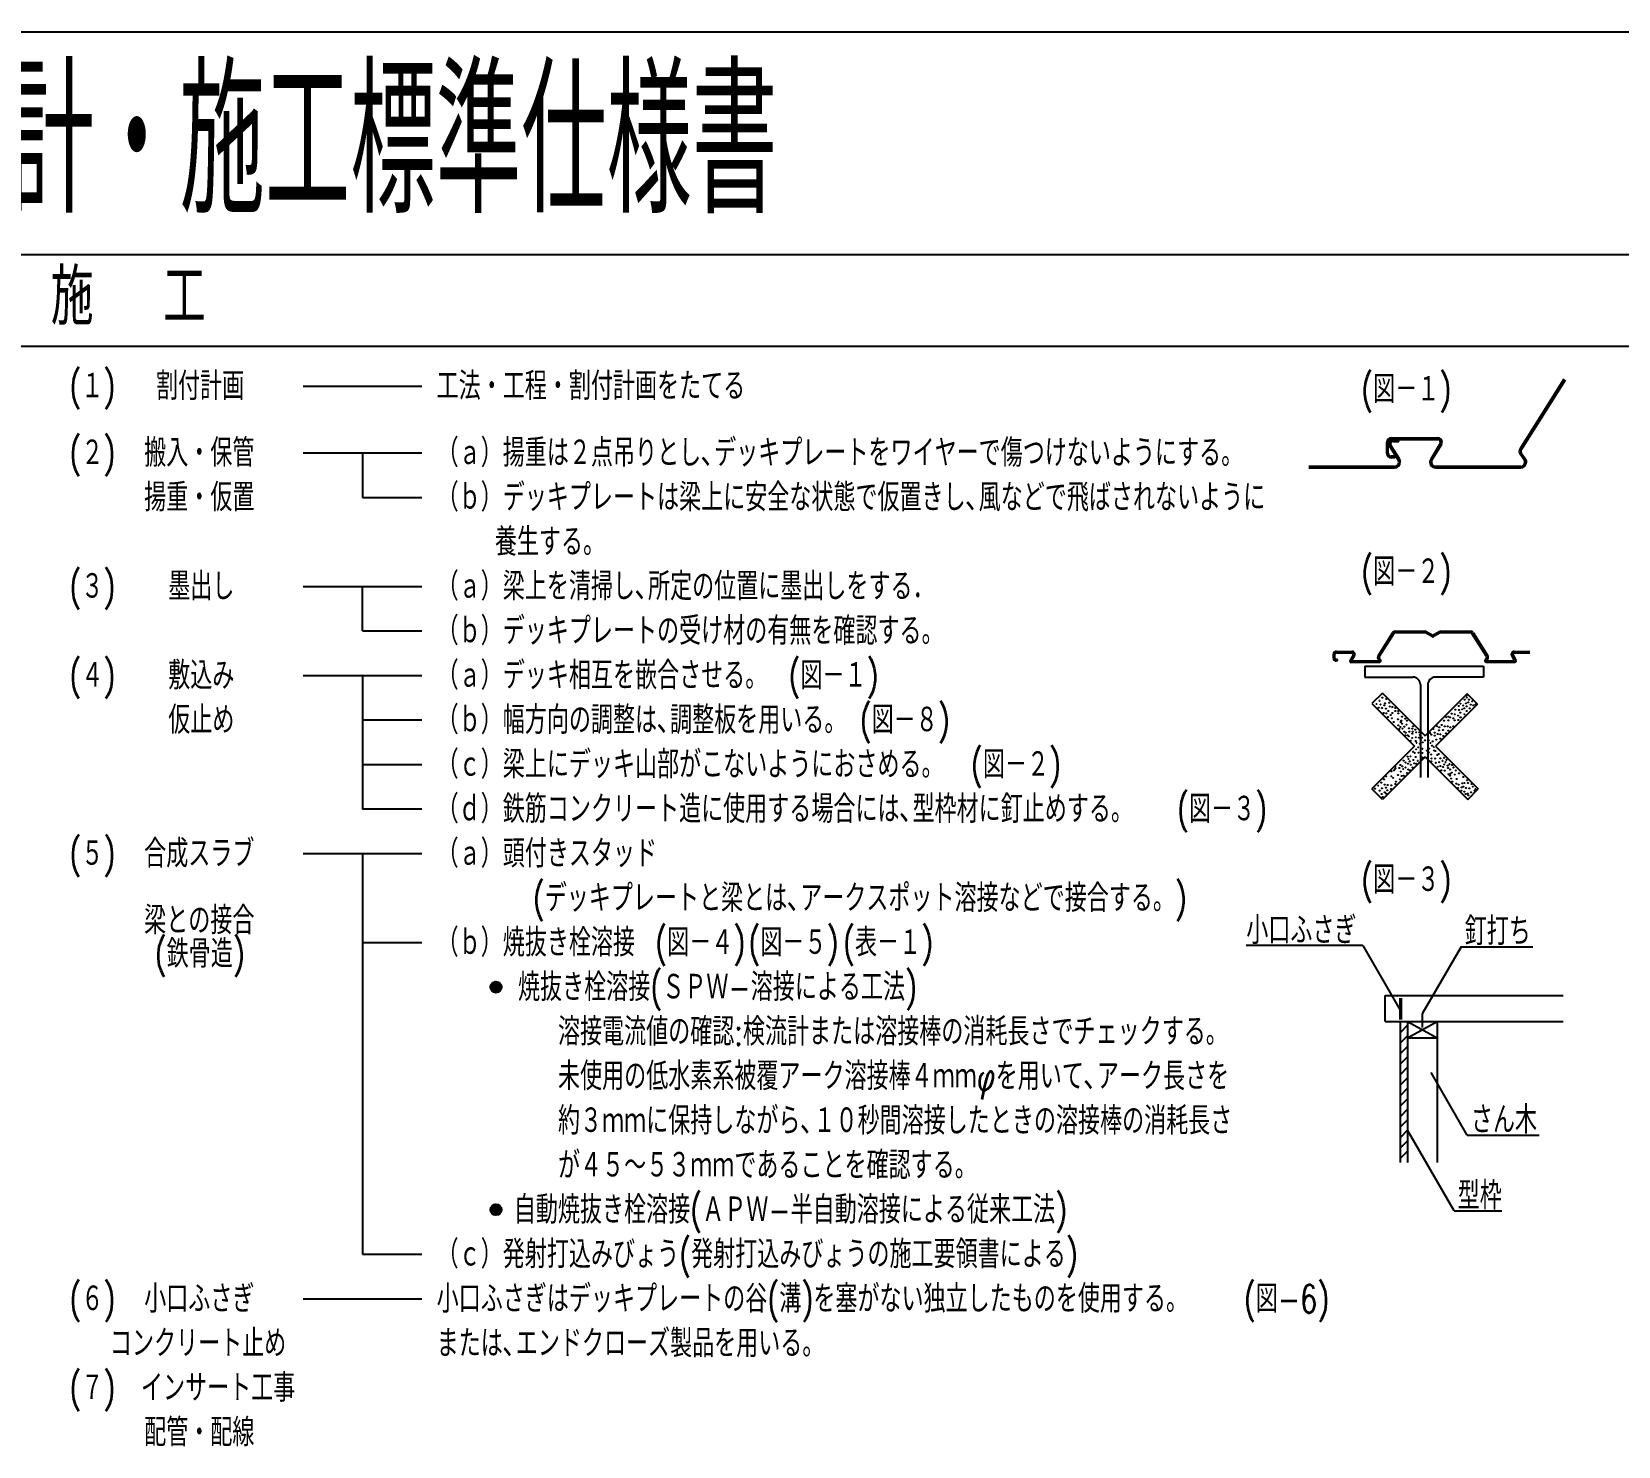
# Model space of a CAD drawing. Extents: x 4 to 588, y 3 to 416.
# Drawn here: x 151.1 to 293.6, y 288.7 to 415.8 of the extents above; entities that cross this region are included whole.
import ezdxf

# ---------------------------------------------------------------- set-up
doc = ezdxf.new("R2010")
doc.units = 0
doc.header["$LTSCALE"] = 0.5
doc.header["$MEASUREMENT"] = 0
doc.layers.add('M2-2-0', color=7, linetype='Continuous')
doc.styles.get("Standard").update_dxf_attribs({"font": 'txt', "width": 0.8, "height": 50, "bigfont": 'EXTFONT'})
doc.styles.add('STYLE1', font='')
doc.styles.get('STYLE1').set_extended_font_data('MS Gothic')

msp = doc.modelspace()

# ---------------------------------------------------------------- linework, layer by layer
at = {"layer": 'M2-2-0', "color": 7, "linetype": 'Continuous'}
for p, q in [((3.51, 415.82), (587.51, 415.82)), ((3.51, 395.82), (587.51, 395.82)), ((149.51, 387.58), (588.02, 387.58)), ((175.49, 383.99), (186.16, 383.99)), ((288.74, 384.6), (284.8, 378.33)), ((288.86, 384.53), (284.92, 378.25)), ((273.23, 379.34), (277.42, 379.34)), ((273.23, 379.2), (277.42, 379.2)), ((273.43, 379.14), (273.93, 379.14)), ((273.93, 379.01), (273.93, 379.14)), ((175.49, 377.99), (186.16, 377.99)), ((180.82, 377.99), (180.82, 373.99)), ((272.85, 377.93), (272.85, 378.95)), ((272.98, 377.93), (272.98, 378.95)), ((273.87, 377.37), (273.11, 378.55)), ((273.98, 377.44), (273.22, 378.63)), ((273.55, 377.68), (273.23, 377.68)), ((273.43, 379.01), (273.93, 379.01)), ((273.55, 377.54), (273.55, 377.68)), ((277.64, 378.82), (276.79, 377.43)), ((277.75, 378.75), (276.9, 377.36)), ((284.82, 377.9), (285.18, 377.38)), ((284.92, 377.97), (285.29, 377.46)), ((265.84, 376.78), (273.54, 376.78)), ((265.84, 376.64), (273.54, 376.64)), ((273.55, 377.54), (273.23, 377.54)), ((277.23, 376.78), (284.87, 376.78)), ((277.23, 376.64), (284.87, 376.64)), ((180.82, 373.99), (186.16, 373.99)), ((175.49, 365.99), (186.16, 365.99)), ((180.82, 361.99), (180.82, 365.99)), ((180.82, 361.99), (186.16, 361.99)), ((272.06, 359.75), (273.37, 361.84)), ((273.48, 361.77), (272.17, 359.68)), ((273.59, 361.97), (276.26, 361.97)), ((276.26, 361.83), (273.59, 361.83)), ((276.93, 361.49), (276.32, 361.82)), ((276.39, 361.94), (276.97, 361.62)), ((277, 361.62), (277.59, 361.94)), ((277.65, 361.82), (277.05, 361.49)), ((277.71, 361.97), (280.38, 361.97)), ((280.38, 361.83), (277.71, 361.83)), ((281.8, 359.68), (280.49, 361.77)), ((280.6, 361.84), (281.92, 359.75)), ((268.05, 359.55), (268.05, 359.89)), ((268.18, 359.55), (268.18, 359.89)), ((268.31, 360.15), (269.71, 360.15)), ((268.31, 360.02), (269.71, 360.02)), ((268.42, 359.42), (268.31, 359.42)), ((268.42, 359.29), (268.31, 359.29)), ((268.42, 359.29), (268.42, 359.42)), ((269.82, 359.83), (269.54, 359.36)), ((269.65, 359.17), (272.19, 359.17)), ((269.69, 359.35), (269.93, 359.76)), ((269.71, 359.3), (272.12, 359.3)), ((272.14, 359.35), (272.07, 359.46)), ((272.17, 359.54), (272.3, 359.37)), ((281.8, 359.54), (281.68, 359.37)), ((281.78, 359.17), (284.33, 359.17)), ((281.91, 359.46), (281.83, 359.35)), ((281.86, 359.3), (284.26, 359.3)), ((284.29, 359.35), (284.06, 359.77)), ((284.18, 359.83), (284.44, 359.36)), ((284.29, 360.15), (285.69, 360.15)), ((284.29, 360.02), (285.69, 360.02)), ((175.49, 357.99), (186.16, 357.99)), ((180.82, 357.99), (180.82, 345.99)), ((270.86, 358.83), (270.86, 357.83)), ((270.86, 358.83), (281.53, 358.83)), ((270.86, 357.83), (275.19, 357.83)), ((281.53, 357.83), (277.19, 357.83)), ((281.53, 358.83), (281.53, 357.83)), ((272.45, 356.4), (271.51, 355.46)), ((272.45, 356.4), (276.28, 352.57)), ((275.86, 357.17), (275.86, 348.83)), ((280.06, 356.35), (276.28, 352.57)), ((276.53, 357.17), (276.53, 348.83)), ((281, 355.4), (280.06, 356.35)), ((271.51, 355.46), (275.34, 351.63)), ((281, 355.4), (277.22, 351.63)), ((180.82, 353.99), (186.16, 353.99)), ((275.34, 351.63), (271.51, 347.8)), ((276.28, 350.69), (272.45, 346.86)), ((276.28, 350.69), (280.11, 346.86)), ((277.22, 351.63), (281.05, 347.8)), ((180.82, 349.99), (186.16, 349.99)), ((272.45, 346.86), (271.51, 347.8)), ((280.11, 346.86), (281.05, 347.8)), ((186.16, 345.99), (180.82, 345.99)), ((175.49, 341.99), (186.16, 341.99)), ((180.82, 341.99), (180.82, 305.99)), ((180.82, 333.99), (186.16, 333.99)), ((270.68, 333.72), (260.22, 333.72)), ((270.68, 333.72), (274.03, 327.93)), ((279.51, 333.62), (276.03, 327.59)), ((279.51, 333.62), (285.96, 333.62)), ((192.84, 330.49), (192.32, 329.97)), ((192.75, 330.49), (192.32, 330.07)), ((192.32, 330.02), (192.84, 329.5)), ((192.32, 329.92), (192.75, 329.5)), ((192.93, 330.48), (192.33, 329.88)), ((192.33, 330.11), (192.93, 329.51)), ((193, 330.46), (192.35, 329.81)), ((192.35, 330.18), (193, 329.53)), ((192.61, 330.45), (192.36, 330.2)), ((192.36, 329.79), (192.61, 329.54)), ((193.06, 330.43), (192.38, 329.75)), ((192.38, 330.24), (193.06, 329.56)), ((193.12, 330.39), (192.42, 329.69)), ((192.42, 330.3), (193.12, 329.6)), ((193.17, 330.35), (192.46, 329.64)), ((192.46, 330.35), (193.17, 329.64)), ((192.51, 330.39), (193.21, 329.69)), ((193.21, 330.3), (192.51, 329.6)), ((192.57, 330.43), (193.25, 329.75)), ((193.25, 330.24), (192.57, 329.56)), ((192.63, 330.46), (193.28, 329.81)), ((193.28, 330.18), (192.63, 329.53)), ((192.71, 330.48), (193.3, 329.88)), ((193.3, 330.11), (192.71, 329.51)), ((192.79, 330.49), (193.32, 329.97)), ((193.32, 330.02), (192.79, 329.5)), ((192.89, 330.49), (193.31, 330.07)), ((193.31, 329.92), (192.89, 329.5)), ((193.02, 330.45), (193.27, 330.2)), ((193.27, 329.79), (193.02, 329.54)), ((272.69, 326.9), (272.69, 329.23)), ((272.69, 329.23), (288.69, 329.23)), ((274.03, 327.09), (274.03, 329)), ((274.16, 327.09), (274.16, 329)), ((272.69, 326.9), (288.69, 326.9)), ((274.03, 326.9), (274.03, 314.23)), ((274.09, 326.9), (274.03, 326.83)), ((274.69, 326.56), (274.03, 325.89)), ((274.69, 325.43), (277.36, 326.9)), ((274.69, 326.9), (277.36, 325.43)), ((274.69, 326.9), (274.69, 314.23)), ((276.03, 327.59), (276.03, 326.35)), ((277.36, 326.9), (277.36, 314.23)), ((274.69, 325.61), (274.03, 324.95)), ((274.69, 325.43), (277.36, 325.43)), ((274.69, 324.67), (274.03, 324.01)), ((274.69, 323.73), (274.03, 323.06)), ((274.69, 322.79), (274.03, 322.12)), ((280.07, 316.69), (276.82, 322.33)), ((274.69, 321.84), (274.03, 321.18)), ((274.69, 320.9), (274.03, 320.23)), ((274.69, 319.96), (274.03, 319.29)), ((274.69, 319.02), (274.03, 318.35)), ((274.69, 318.07), (274.03, 317.41)), ((274.69, 317.13), (274.03, 316.46)), ((278.88, 309.88), (274.69, 317.13)), ((280.07, 316.69), (286.52, 316.69)), ((274.69, 316.19), (274.03, 315.52)), ((274.69, 315.24), (274.03, 314.58)), ((274.69, 314.3), (274.63, 314.23)), ((192.84, 310.49), (192.32, 309.97)), ((192.75, 310.49), (192.32, 310.07)), ((192.32, 310.02), (192.84, 309.5)), ((192.32, 309.92), (192.75, 309.5)), ((192.93, 310.48), (192.33, 309.88)), ((192.33, 310.11), (192.93, 309.51)), ((193, 310.46), (192.35, 309.81)), ((192.35, 310.18), (193, 309.53)), ((192.61, 310.45), (192.36, 310.2)), ((192.36, 309.79), (192.61, 309.54)), ((193.06, 310.43), (192.38, 309.75)), ((192.38, 310.24), (193.06, 309.56)), ((193.12, 310.39), (192.42, 309.69)), ((192.42, 310.3), (193.12, 309.6)), ((193.17, 310.35), (192.46, 309.64)), ((192.46, 310.35), (193.17, 309.64)), ((192.51, 310.39), (193.21, 309.69)), ((193.21, 310.3), (192.51, 309.6)), ((192.57, 310.43), (193.25, 309.75)), ((193.25, 310.24), (192.57, 309.56)), ((192.63, 310.46), (193.28, 309.81)), ((193.28, 310.18), (192.63, 309.53)), ((192.71, 310.48), (193.3, 309.88)), ((193.3, 310.11), (192.71, 309.51)), ((192.79, 310.49), (193.32, 309.97)), ((193.32, 310.02), (192.79, 309.5)), ((192.89, 310.49), (193.31, 310.07)), ((193.31, 309.92), (192.89, 309.5)), ((193.02, 310.45), (193.27, 310.2)), ((193.27, 309.79), (193.02, 309.54)), ((278.88, 309.88), (283.17, 309.88)), ((180.82, 305.99), (186.16, 305.99)), ((175.49, 301.99), (186.16, 301.99))]:
    msp.add_line(p, q, dxfattribs=at)
for centre, radius in [((271.92, 355.43), 0.0167), ((272.11, 355.09), 0.0167), ((272.2, 355.71), 0.0167), ((272.28, 355.38), 0.0167), ((272.4, 355.07), 0.0167), ((272.43, 356), 0.0167), ((272.61, 355.3), 0.0167), ((272.69, 355.48), 0.0167), ((272.76, 355.01), 0.0167), ((272.81, 355.87), 0.0167), ((273.07, 355.53), 0.0167), ((273.12, 355.2), 0.0167), ((273.35, 355.15), 0.0167), ((273.6, 355.06), 0.0167), ((279, 354.92), 0.0167), ((279.31, 355.25), 0.0167), ((279.32, 354.88), 0.0167), ((279.46, 355.46), 0.0167), ((279.61, 354.95), 0.0167), ((279.71, 355.29), 0.0167), ((279.81, 355.04), 0.0167), ((279.83, 355.81), 0.0167), ((279.95, 355.48), 0.0167), ((280, 356.17), 0.0167), ((280.02, 355.21), 0.0167), ((280.03, 356), 0.0167), ((280.16, 355.57), 0.0167), ((280.22, 355.81), 0.0167), ((280.28, 355.04), 0.0167), ((280.38, 355.37), 0.0167), ((280.51, 355.67), 0.0167), ((280.62, 355.31), 0.0167), ((280.81, 355.38), 0.0167), ((272.55, 354.61), 0.0167), ((272.79, 354.58), 0.0167), ((272.97, 354.8), 0.0167), ((272.96, 354.26), 0.0167), ((273.2, 354.43), 0.0167), ((273.3, 354.15), 0.0167), ((273.35, 354.61), 0.0167), ((273.46, 353.8), 0.0167), ((273.61, 354.8), 0.0167), ((273.84, 354.05), 0.0167), ((273.87, 354.8), 0.0167), ((273.87, 353.51), 0.0167), ((273.89, 354.58), 0.0167), ((274.1, 353.8), 0.0167), ((274.15, 353.94), 0.0167), ((274.2, 354.28), 0.0167), ((274.2, 353.66), 0.0167), ((274.51, 354.1), 0.0167), ((274.61, 353.56), 0.0167), ((274.66, 353.92), 0.0167), ((277.37, 353.43), 0.0167), ((277.77, 353.53), 0.0167), ((277.97, 353.92), 0.0167), ((278.19, 354.24), 0.0167), ((278.32, 353.43), 0.0167), ((278.36, 354.3), 0.0167), ((278.36, 353.96), 0.0167), ((278.53, 354.22), 0.0167), ((278.67, 354.56), 0.0167), ((278.82, 354.13), 0.0167), ((278.95, 354.51), 0.0167), ((278.95, 353.96), 0.0167), ((279.25, 354.39), 0.0167), ((279.28, 353.99), 0.0167), ((279.45, 354.64), 0.0167), ((279.45, 354.23), 0.0167), ((279.47, 354.23), 0.0167), ((279.81, 354.51), 0.0167), ((280.02, 354.8), 0.0167), ((273.96, 353.19), 0.0167), ((274.07, 353.35), 0.0167), ((274.25, 353.2), 0.0167), ((274.4, 352.95), 0.0167), ((274.41, 353.4), 0.0167), ((274.5, 352.61), 0.0167), ((274.53, 352.85), 0.0167), ((274.71, 352.61), 0.0167), ((274.82, 352.51), 0.0167), ((274.84, 353.23), 0.0167), ((274.86, 352.95), 0.0167), ((275, 352.13), 0.0167), ((275.12, 352.36), 0.0167), ((275.14, 353.21), 0.0167), ((275.14, 352.75), 0.0167), ((275.17, 352.93), 0.0167), ((275.2, 353.41), 0.0167), ((275.4, 353.13), 0.0167), ((275.43, 352.1), 0.0167), ((275.45, 352.44), 0.0167), ((275.48, 352.88), 0.0167), ((275.74, 352.41), 0.0167), ((275.75, 352.87), 0.0167), ((275.81, 352.64), 0.0167), ((275.89, 352.18), 0.0167), ((276.02, 352.41), 0.0167), ((276.28, 352.15), 0.0167), ((276.56, 352.49), 0.0167), ((276.61, 352.16), 0.0167), ((276.73, 352.83), 0.0167), ((276.84, 352.66), 0.0167), ((276.97, 352.07), 0.0167), ((277.04, 353.19), 0.0167), ((277.14, 352.57), 0.0167), ((277.15, 352.86), 0.0167), ((277.3, 352.21), 0.0167), ((277.42, 352.73), 0.0167), ((277.52, 353.07), 0.0167), ((277.57, 353.33), 0.0167), ((277.64, 352.3), 0.0167), ((277.66, 352.71), 0.0167), ((277.9, 353.1), 0.0167), ((277.91, 352.54), 0.0167), ((278.05, 353.41), 0.0167), ((278.15, 352.8), 0.0167), ((278.38, 353.02), 0.0167), ((278.54, 353.32), 0.0167), ((278.82, 353.41), 0.0167), ((274.71, 350.69), 0.0167), ((274.97, 350.73), 0.0167), ((275.2, 351.13), 0.0167), ((275.36, 351.02), 0.0167), ((275.43, 350.67), 0.0167), ((275.48, 351.36), 0.0167), ((275.51, 351.94), 0.0167), ((275.66, 351.53), 0.0167), ((275.69, 351.05), 0.0167), ((275.81, 351.85), 0.0167), ((276.01, 350.62), 0.0167), ((276.05, 351.4), 0.0167), ((276.05, 351.02), 0.0167), ((276.07, 351.97), 0.0167), ((276.19, 350.59), 0.0167), ((276.45, 351.23), 0.0167), ((276.5, 350.64), 0.0167), ((276.54, 350.94), 0.0167), ((276.61, 351.09), 0.0167), ((276.64, 351.42), 0.0167), ((276.77, 351.92), 0.0167), ((276.84, 350.89), 0.0167), ((276.91, 351.69), 0.0167), ((277.07, 351.57), 0.0167), ((277.1, 351.25), 0.0167), ((277.22, 351.21), 0.0167), ((277.38, 350.85), 0.0167), ((277.49, 350.94), 0.0167), ((277.99, 350.59), 0.0167), ((273.25, 349.38), 0.0167), ((273.5, 349.46), 0.0167), ((273.61, 349.78), 0.0167), ((273.61, 349.61), 0.0167), ((273.96, 349.68), 0.0167), ((274.05, 349.94), 0.0167), ((274.1, 349.36), 0.0167), ((274.24, 349.82), 0.0167), ((274.31, 349.58), 0.0167), ((274.35, 350.33), 0.0167), ((274.53, 349.72), 0.0167), ((274.53, 350.17), 0.0167), ((274.65, 349.24), 0.0167), ((274.75, 350.07), 0.0167), ((274.76, 349.54), 0.0167), ((274.79, 350.49), 0.0167), ((274.9, 350.28), 0.0167), ((274.92, 349.46), 0.0167), ((275, 349.96), 0.0167), ((275.16, 349.72), 0.0167), ((275.23, 350.4), 0.0167), ((275.3, 350.09), 0.0167), ((275.47, 350.06), 0.0167), ((275.64, 350.32), 0.0167), ((276.85, 350.28), 0.0167), ((276.87, 350.53), 0.0167), ((277.18, 350.53), 0.0167), ((277.24, 350.14), 0.0167), ((277.43, 349.8), 0.0167), ((277.54, 350.2), 0.0167), ((277.64, 349.86), 0.0167), ((277.65, 350.55), 0.0167), ((277.74, 349.46), 0.0167), ((277.85, 350.32), 0.0167), ((277.9, 349.76), 0.0167), ((278, 349.99), 0.0167), ((278.03, 349.43), 0.0167), ((278.13, 350.2), 0.0167), ((278.2, 350.41), 0.0167), ((278.31, 349.89), 0.0167), ((278.33, 349.68), 0.0167), ((278.46, 350.02), 0.0167), ((278.53, 349.54), 0.0167), ((278.56, 349.17), 0.0167), ((278.67, 349.27), 0.0167), ((278.7, 349.94), 0.0167), ((278.83, 349.72), 0.0167), ((279.05, 349.45), 0.0167), ((279.33, 349.19), 0.0167), ((271.79, 347.82), 0.0167), ((272.07, 348.09), 0.0167), ((272.35, 348.35), 0.0167), ((272.42, 347.85), 0.0167), ((272.58, 348.66), 0.0167), ((272.66, 348.17), 0.0167), ((272.76, 348.93), 0.0167), ((272.77, 347.9), 0.0167), ((272.92, 348.14), 0.0167), ((273.21, 347.78), 0.0167), ((273.25, 348.94), 0.0167), ((273.25, 348.12), 0.0167), ((273.4, 348.79), 0.0167), ((273.6, 348.24), 0.0167), ((273.68, 348.46), 0.0167), ((273.86, 349.05), 0.0167), ((274.01, 348.67), 0.0167), ((274.18, 348.96), 0.0167), ((274.35, 348.98), 0.0167), ((278.38, 349.12), 0.0167), ((278.51, 348.99), 0.0167), ((278.62, 348.73), 0.0167), ((278.74, 348.46), 0.0167), ((278.95, 349.09), 0.0167), ((279.1, 348.27), 0.0167), ((279.13, 348.68), 0.0167), ((279.23, 347.89), 0.0167), ((279.31, 348.19), 0.0167), ((279.57, 347.94), 0.0167), ((279.62, 348.3), 0.0167), ((279.72, 348.86), 0.0167), ((279.72, 347.99), 0.0167), ((279.82, 348.32), 0.0167), ((279.95, 347.89), 0.0167), ((280.05, 348.58), 0.0167), ((280.13, 348.32), 0.0167), ((280.26, 347.86), 0.0167), ((280.47, 348.25), 0.0167), ((280.57, 348.01), 0.0167), ((280.81, 347.8), 0.0167), ((272.2, 347.65), 0.0167), ((272.38, 347.35), 0.0167), ((272.46, 347.06), 0.0167), ((272.64, 347.5), 0.0167), ((272.8, 347.37), 0.0167), ((272.89, 347.68), 0.0167), ((279.53, 347.65), 0.0167), ((279.8, 347.55), 0.0167), ((279.92, 347.34), 0.0167), ((280.1, 347.37), 0.0167), ((280.16, 347.22), 0.0167), ((280.41, 347.5), 0.0167), ((280.72, 347.63), 0.0167), ((192.82, 329.99), 0.5), ((192.82, 309.99), 0.5)]:
    msp.add_circle(centre, radius, dxfattribs=at)
for centre, radius, start, end in [((273.23, 378.95), 0.384, 90, 180), ((273.23, 378.95), 0.251, 90, 180), ((273.43, 378.76), 0.384, 90, 212.6131), ((277.42, 378.95), 0.384, 0, 90), ((277.42, 378.95), 0.251, 0, 90), ((273.23, 377.93), 0.384, 180, 270), ((273.23, 377.93), 0.251, 180, 270), ((273.43, 378.76), 0.251, 90, 212.6131), ((277.42, 378.95), 0.251, 328.6621, 360), ((277.42, 378.95), 0.384, 328.6621, 360), ((285.13, 378.12), 0.384, 147.8618, 215.6916), ((285.13, 378.12), 0.251, 147.8618, 215.6916), ((273.54, 377.16), 0.384, 270, 360), ((273.54, 377.16), 0.517, 270, 360), ((273.54, 377.16), 0.384, 0, 32.6131), ((273.54, 377.16), 0.517, 0, 32.6131), ((277.23, 377.16), 0.517, 148.6621, 270), ((277.23, 377.16), 0.384, 148.6621, 270), ((284.87, 377.16), 0.384, 270, 360), ((284.87, 377.16), 0.517, 270, 360), ((284.87, 377.16), 0.384, 0, 35.6916), ((284.87, 377.16), 0.517, 0, 35.6916), ((273.59, 361.7), 0.261, 90, 147.8618), ((273.59, 361.7), 0.128, 90, 147.8618), ((276.26, 361.7), 0.261, 61.6992, 90), ((276.26, 361.7), 0.128, 61.6992, 90), ((276.99, 361.6), 0.128, 241.6992, 298.3008), ((276.99, 361.65), 0.0333, 241.6992, 298.3008), ((277.71, 361.7), 0.261, 90, 118.3008), ((277.71, 361.7), 0.128, 90, 118.3008), ((280.38, 361.7), 0.261, 32.1382, 90), ((280.38, 361.7), 0.128, 32.1382, 90), ((268.31, 359.89), 0.261, 90, 180), ((268.31, 359.55), 0.261, 180, 270), ((268.31, 359.89), 0.128, 90, 180), ((268.31, 359.55), 0.128, 180, 270), ((269.65, 359.29), 0.128, 148.6621, 270), ((269.71, 359.33), 0.0333, 148.6621, 270), ((269.71, 359.89), 0.261, 328.6621, 90), ((269.71, 359.89), 0.128, 0, 90), ((269.71, 359.89), 0.128, 328.6621, 360), ((272.28, 359.61), 0.261, 147.8618, 215.6916), ((272.12, 359.33), 0.0333, 270, 35.6916), ((272.28, 359.61), 0.128, 147.8618, 215.6916), ((272.19, 359.29), 0.128, 270, 360), ((272.19, 359.29), 0.128, 0, 35.6916), ((281.78, 359.29), 0.128, 144.3084, 180), ((281.78, 359.29), 0.128, 180, 270), ((281.7, 359.61), 0.128, 324.3084, 32.1382), ((281.86, 359.33), 0.0333, 144.3084, 270), ((281.7, 359.61), 0.261, 324.3084, 32.1382), ((284.29, 359.89), 0.261, 90, 208.9004), ((284.29, 359.89), 0.128, 90, 208.9004), ((284.26, 359.33), 0.0333, 270, 28.9004), ((284.33, 359.29), 0.128, 270, 360), ((284.33, 359.29), 0.128, 0, 28.9004), ((275.19, 357.17), 0.667, 0, 90), ((277.19, 357.17), 0.667, 90, 180)]:
    msp.add_arc(centre, radius, start, end, dxfattribs=at)

# ---------------------------------------------------------------- texts
at = {"layer": 'M2-2-0', "color": 7, "linetype": 'Continuous', "style": 'STYLE1', "width": 0.5}
msp.add_text('合成スラブ設計・施工標準仕様書', height=11.25, dxfattribs=at).set_placement((103.01, 400.79))
at = {"layer": 'M2-2-0', "color": 7, "linetype": 'Continuous'}
for s, height, width, p in [('施  工', 5, 0.7, (152.82, 389.5)), ('(１)', 2.5, 0.72, (154.49, 382.74)), ('割付計画', 2.5, 0.72, (162.28, 382.74)), ('工法・工程・割付計画をたてる', 2.5, 0.72, (187.49, 382.74)), ('(図－１)', 2.5, 0.72, (270.54, 382.46)), ('(２)', 2.5, 0.72, (154.49, 376.74)), ('搬入・保管', 2.5, 0.72, (161.22, 376.74)), ('（ａ）揚重は２点吊りとし､デッキプレートをワイヤーで傷つけないようにする。', 2.5, 0.72, (187.49, 376.74)), ('揚重・仮置', 2.5, 0.72, (161.22, 372.74)), ('（ｂ）デッキプレートは梁上に安全な状態で仮置きし､風などで飛ばされないように', 2.5, 0.72, (187.49, 372.74)), ('   養生する。', 2.5, 0.72, (187.49, 368.74)), ('(３)', 2.5, 0.72, (154.49, 364.74)), ('(図－２)', 2.5, 0.72, (270.54, 366.06)), ('墨出し', 2.5, 0.72, (163.38, 364.74)), ('（ａ）梁上を清掃し､所定の位置に墨出しをする．', 2.5, 0.72, (187.49, 364.74)), ('（ｂ）デッキプレートの受け材の有無を確認する。', 2.5, 0.72, (187.49, 360.74)), ('(４)', 2.5, 0.72, (154.49, 356.74)), ('敷込み', 2.5, 0.72, (163.38, 356.74)), ('（ａ）デッキ相互を嵌合させる。', 2.5, 0.72, (187.49, 356.74)), ('(図－１)', 2.5, 0.72, (219.09, 356.74)), ('仮止め', 2.5, 0.72, (163.38, 352.74)), ('（ｂ）幅方向の調整は､調整板を用いる。', 2.5, 0.72, (187.49, 352.74)), ('(図－８)', 2.5, 0.72, (225.49, 352.74)), ('（ｃ）梁上にデッキ山部がこないようにおさめる。', 2.5, 0.72, (187.49, 348.74)), ('(図－２)', 2.5, 0.72, (235.48, 348.74)), ('（ｄ）鉄筋コンクリート造に使用する場合には､型枠材に釘止めする。', 2.5, 0.72, (187.49, 344.74)), ('(図－３)', 2.5, 0.72, (253.99, 344.74)), ('(５)', 2.5, 0.72, (154.49, 340.74)), ('合成スラブ', 2.5, 0.72, (161.22, 340.74)), ('（ａ）頭付きスタッド', 2.5, 0.72, (187.49, 340.74)), ('(図－３)', 2.5, 0.72, (270.54, 338.39)), ('(デッキプレートと梁とは､アークスポット溶接などで接合する。)', 2.5, 0.72, (196.12, 336.74)), ('梁との接合', 2.5, 0.72, (161.22, 334.74)), ('小口ふさぎ', 2.5, 0.72, (260.22, 333.85)), ('釘打ち', 2.5, 0.72, (279.84, 333.76)), ('（ｂ）焼抜き栓溶接', 2.5, 0.72, (187.49, 332.74)), ('(図－４)', 2.5, 0.72, (207.12, 332.74)), ('(図－５)', 2.5, 0.72, (215.49, 332.74)), ('(表－１)', 2.5, 0.72, (223.99, 332.74)), ('(鉄骨造)', 2.5, 0.72, (162.16, 331.74)), ('\u3000焼抜き栓溶接(ＳＰＷ-溶接による工法)', 2.5, 0.72, (192.82, 328.74)), ('   溶接電流値の確認:検流計または溶接棒の消耗長さでチェックする。', 2.5, 0.72, (193.16, 324.74)), ('   未使用の低水素系被覆アーク溶接棒４ｍｍφを用いて､アーク長さを', 2.5, 0.72, (193.16, 320.74)), ('   約３ｍｍに保持しながら､１０秒間溶接したときの溶接棒の消耗長さ', 2.5, 0.72, (193.16, 316.74)), ('さん木', 2.5, 0.72, (280.4, 316.83)), ('   が４５～５３ｍｍであることを確認する。', 2.5, 0.72, (193.16, 312.74)), ('型枠', 2.5, 0.72, (279.21, 310.01)), (' 自動焼抜き栓溶接(ＡＰＷ-半自動溶接による従来工法)', 2.5, 0.72, (192.82, 308.74)), ('（ｃ）発射打込みびょう(発射打込みびょうの施工要領書による)', 2.5, 0.72, (187.49, 304.74)), ('(６)', 2.5, 0.72, (154.49, 300.74)), ('小口ふさぎはデッキプレートの谷(溝)を塞がない独立したものを使用する。', 2.5, 0.72, (187.49, 300.74)), ('(図-6)', 2.5, 0.72, (259.99, 300.74)), ('小口ふさぎ', 2.5, 0.72, (161.22, 300.74)), ('コンクリート止め', 2.5, 0.72, (158.14, 296.74)), ('または､エンドクローズ製品を用いる。', 2.5, 0.72, (187.49, 296.74)), ('(７)', 2.5, 0.72, (154.49, 292.74)), ('インサート工事', 2.5, 0.72, (160.93, 292.74)), ('配管・配線', 2.5, 0.72, (161.22, 288.74))]:
    msp.add_text(s, height=height, dxfattribs=dict(at, width=width)).set_placement(p)

doc.saveas('drawing.dxf')
